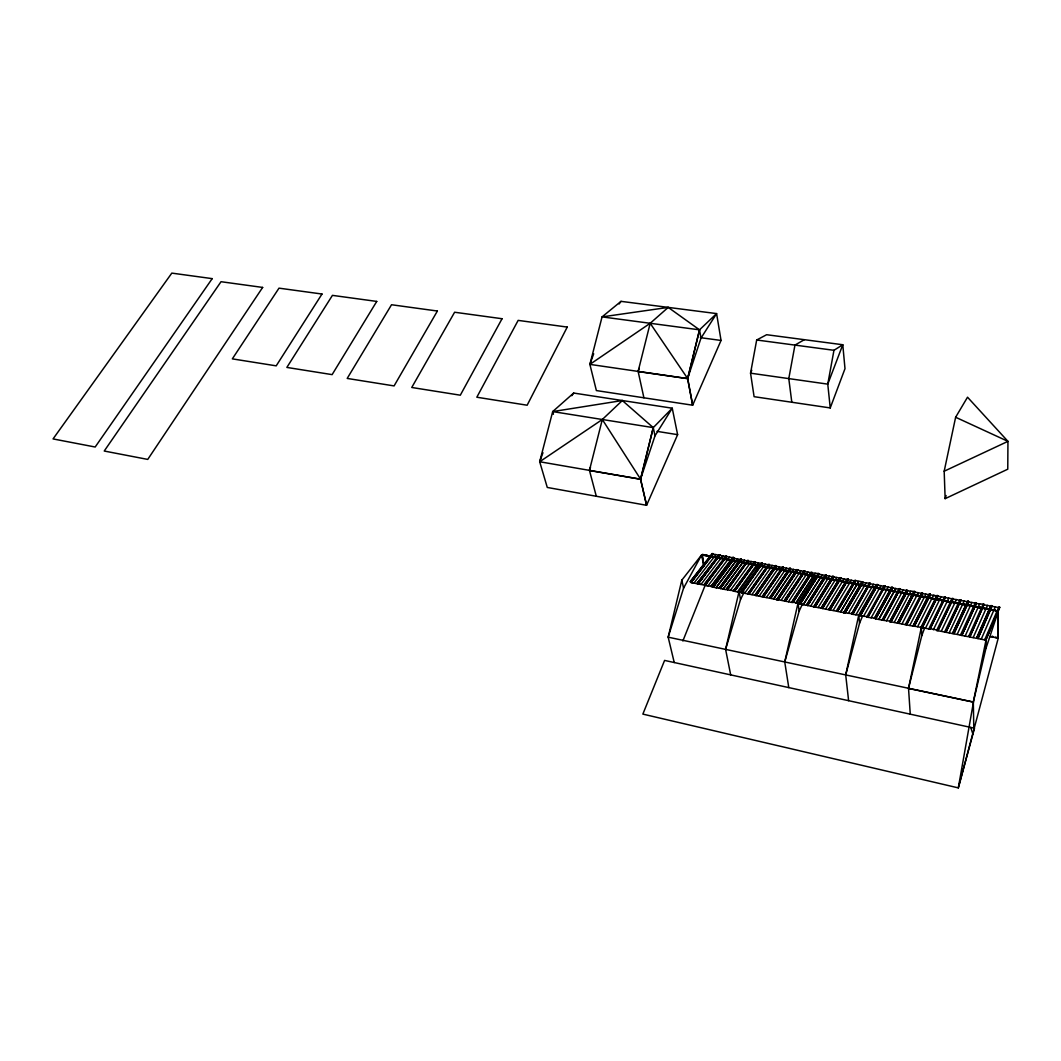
<?xml version="1.0" encoding="UTF-8"?>
<svg xmlns="http://www.w3.org/2000/svg" width="1061" height="1061" viewBox="0 0 1061 1061"><rect width="100%" height="100%" fill="white"/><g stroke="black" fill="none" stroke-linecap="round" stroke-linejoin="round"><path stroke-width="1.5" d="M908.654 688.47L973.467 702.09L958.308 787.885L974.515 728.231L664.584 660.419L642.86 714.106L958.308 787.885L998.242 638.138L997.778 610.964M990.125 636.547L998.242 638.138L998.255 611.308L701.6 554.969L681.812 580.155L668.165 637.17L674.239 662.528M727.329 589.836L748.27 560.46L727.435 589.956L734.835 590.805M811.002 572.661L791.625 602.369L811.161 572.197L811.89 572.33L792.62 602.104L800.418 603.576M976.266 602.82L961.73 635.406L960.457 635.154L975.377 602.635L976.2 602.807L961.73 635.34L976.359 603.377M973.799 728.071L973.322 702.064L986.133 639.571M910.258 714.172L908.521 688.284L921.346 627.422L935.391 599.372L934.821 598.537M915.683 595.088L913.362 594.531M751.785 370.223L750.551 373.18L827.766 384.135L842.779 344.745L833.959 350.302L827.766 384.135L830.246 407.928L754.092 396.681L750.551 373.18L756.679 339.997L766.639 334.719L842.779 344.745L844.994 368.671L830.246 407.928M836.333 579.797L834.45 580.075L836.479 579.956M712.13 553.484L690.088 581.839L712.859 553.55L691.016 582.436M697.011 583.603L719.703 554.823L697.196 583.139M811.798 583.736C811.386 582.184 816.811 575.128 815.498 576.415M704.146 584.571L725.817 556.03M944.184 471.217L955.629 417.252L967.526 397.199L1007.95 441.349L1007.764 469.201L945.139 498.657L944.184 471.217L1007.95 441.349L955.629 417.252M726.652 556.189L705.18 585.287L711.003 586.428L733.443 557.383L712.09 586.866M712.952 553.643L691.082 582.529L696.905 583.683L718.96 554.757M719.172 588.245L720.034 587.927M726.387 589.226L748.244 560.46L726.48 589.16L747.554 560.327M733.549 558.219L733.536 557.476M848.614 700.684L845.697 674.915L858.747 615.075L874.383 587.781M733.522 590.619L734.464 591.229L755.286 561.853L734.464 591.242M719.093 588.324L740.551 559.107M754.504 561.627L733.35 591.096L755.193 561.76L734.358 590.752M788.787 687.594L784.742 661.958L798.018 603.086L815.127 576.521M755.379 562.37L734.57 591.362L740.472 592.515L762.169 563.086M768.416 564.319L747.713 593.921L741.732 592.754L762.169 563.073M730.684 674.876L725.591 649.385L739.066 591.454L757.554 565.593L756.069 568.537M756.4 595.035L754.888 595.327L775.511 565.566L776.214 565.738M769.623 597.701L789.596 568.298L790.365 568.364L770.445 597.794L769.716 597.635M757.183 564.903L758.35 565.433M782.514 566.985L762.169 596.773L756.161 595.592L776.48 566.362L782.289 567.449M998.255 611.308L985.948 648.39L973.322 702.064L668.165 637.17L683.576 588.139L701.6 554.969L703.907 566.335M776.944 599.505L777.846 599.173M784.384 600.526L803.959 570.924M796.586 570.022L797.593 569.664L777.819 599.293M791.625 602.369L792.527 602.038M800.06 604.014L799.105 603.391L818.349 573.537L812.156 572.953L792.806 602.688L811.983 572.423L792.633 602.131M813.76 606.786L832.779 576.242L813.787 606.773L814.914 606.919L833.654 576.905L832.819 576.242M643.908 397.795L638.125 371.403L650.181 323.287L668.231 307.398L699.531 329.838L700.989 338.101L687.608 378.605L692.661 405.209L596.375 390.567L589.889 364.387L602.064 316.894L621.017 301.351L716.599 313.592L721.042 340.448L692.661 405.209L687.714 378.631L650.181 323.287L589.889 364.387L687.714 378.631L699.531 329.838L716.599 313.592L700.989 338.101M825.378 575.367L806.4 605.261L825.551 574.89L826.28 575.035L807.381 604.969L806.612 604.783M839.874 578.099L821.386 607.754L840.776 577.768L822.368 608.404L815.02 607.025L833.667 576.905M596.295 496.256L589.439 470.368L602.316 419.506L622.33 400.527L653.258 427.623L655.022 435.766L640.512 479.214L646.587 505.301L547.277 487.45L539.691 461.747L552.688 411.588L573.669 393.047L672.25 408.206L677.621 434.665L646.587 505.301L640.632 479.24L602.316 419.506L539.691 461.747L640.632 479.24L653.258 427.623L672.25 408.206L655.022 435.766M908.521 688.284L921.797 635.605L924.622 628.059M828.787 609.664L847.155 579.452M843.84 612.595L844.888 612.224M854.463 580.818L836.227 611.189L833.097 610.486M851.638 613.616L845.166 612.873L863.044 582.436L866.121 582.94L848.296 613.404M861.917 581.786L854.689 580.354M861.917 582.157L862.978 582.356L844.941 612.834L837.514 611.441L855.551 581.057L837.408 611.388L855.431 580.5M870.299 583.285L852.739 614.359L859.251 615.101M869.397 583.126L866.134 582.927M866.877 616.587L860.352 615.831L877.686 584.664M845.697 674.915L859.556 623.205L862.646 615.818M874.529 618.099L867.964 617.343M884.065 586.309L885.007 585.951M882.089 620.009L883.044 619.677L899.927 588.749L899.211 588.616L882.009 620.088L875.63 618.842L892.553 587.462M891.638 587.29L874.357 618.576L891.691 587.224L892.447 587.37L875.511 618.722M889.927 621.096L883.322 620.34L900.02 588.855M897.553 623.059L914.144 591.481L907.685 590.831L891.054 621.879L897.434 623.125L914.171 591.468L897.487 623.125M906.492 590.526L907.566 590.725M905.325 624.571L906.306 624.239M913.136 625.831L929.29 594.041L930.112 594.16L914.118 625.499L913.388 625.34M913.269 625.672L929.343 594.014M784.742 661.958L799.158 611.163L802.487 603.948M928.839 628.881L929.821 628.55M928.799 628.948L944.555 596.866L945.364 596.998L929.927 628.642L936.863 629.995M952.049 598.789L953.149 598.988M959.741 600.221L944.595 632.038M725.591 649.385L740.525 599.478L744.225 592.118M960.709 634.664L961.73 635.406L976.292 602.86M976.77 637.82L990.974 605.579L991.783 605.712L977.924 638.589L985.881 640.141L999.741 607.263L985.841 639.584L985.948 648.39M998.626 607.502L999.621 607.171L985.828 639.558M945.139 498.657L946.107 495.527M638.125 371.403L639.186 368.339M589.439 470.368L590.5 467.304M589.889 364.387L593.683 353.79M539.691 461.747L542.953 452.715M682.86 640.977L705.658 584.027M998.176 638.125L997.221 637.184L996.16 637.608M984.661 639.889L998.812 607.038M981.266 639.146L995.284 606.865L998.494 607.582M977.924 638.603L992.048 606.375L995.284 606.865M977.751 638.019L991.783 605.698L977.791 638.47M973.189 637.568L987.459 605.407L990.669 606.11L976.505 638.324L969.873 637.024L984.091 604.346L969.754 636.905M969.714 636.414L983.985 604.24L983.242 604.107M965.165 636.016L979.661 603.948L983.123 604.173L968.547 636.746L961.863 635.459L976.425 603.444L979.661 603.961M935.404 599.346L935.165 599.24M971.889 602.476L968.693 601.972L953.866 633.881L957.155 634.412L971.903 602.476L975.072 603.178M953.587 633.192L952.844 633.046L953.587 633.192L968.441 601.322L967.698 601.176L952.513 633.603L967.659 601.176M968.468 601.322L953.733 633.749L968.547 601.415M945.775 632.21L960.789 599.942L945.868 632.316L949.184 632.86L964.157 601.03L967.327 601.733M945.709 631.68L960.789 599.916L959.98 599.744M945.908 632.329L960.974 600.539L964.157 601.043M945.643 631.64L944.887 631.494L945.643 631.653L960.709 599.876M894.569 591.587L894.144 591.189M953.163 598.974L937.977 630.778L941.24 631.322L956.452 599.598L959.608 600.287M938.149 630.181L936.611 630.486L952.221 598.298M937.805 630.207L953.03 598.417L937.858 630.658L936.611 630.486M933.348 629.757L948.786 598.139L951.929 598.842M929.94 628.642L945.47 597.104L930.099 629.226M854.98 583.749L855.153 583.802M944.263 597.409L941.134 596.72L925.484 628.218L928.707 628.948M922.022 627.051L937.725 595.566L936.996 595.433L920.935 627.409L914.396 626.149M925.471 628.218L922.234 627.688L937.831 595.672L922.102 627.568M922.234 627.688L937.977 596.229L941.12 596.72M917.632 626.693L933.508 595.287L936.638 595.977L930.364 594.81L914.264 626.348L906.571 624.902L922.619 593.099M815.498 576.521L814.715 576.11M914.197 625.831L930.139 594.16M909.794 625.433L925.895 594.133L929.025 594.823M905.285 624.637L921.757 592.86L922.513 593.006L906.452 624.796L922.659 593.537M921.439 593.404L918.335 592.714L901.996 623.921L898.8 623.391L915.059 591.693M914.967 591.587L898.561 622.741L897.792 622.568M915.099 592.131L898.694 623.324L915.006 591.6L914.25 591.454M894.251 622.409L910.789 591.309M907.566 590.698L890.922 621.759L889.808 621.521L906.638 590.022L889.794 621.6M886.505 620.871L903.269 589.876L906.359 590.553M899.953 588.762L883.203 620.221M883.203 620.221L900.06 589.293M875.471 618.271L892.54 587.436M875.63 618.842L892.712 588.006L898.866 589.16M871.121 617.873L888.322 587.091L891.386 587.767M885.007 585.951L867.845 617.237L866.651 617.078L884.264 585.818M863.482 616.361L880.909 585.685L883.959 586.362M877.726 585.102L860.219 615.725L877.593 584.558L876.89 584.439L859.052 615.592M855.869 614.876L873.508 584.319L876.545 584.969M869.291 583.537L851.519 614.08L869.45 583.059L870.192 583.192L852.62 614.253M862.832 581.813L844.941 612.807L862.872 582.396M855.378 580.473L837.262 610.804L836.519 610.645M851.346 580.221L833.084 610.499L829.994 609.982L848.256 579.717L854.357 580.884M847.036 579.531L841.041 578.404L822.5 608.523L828.668 609.73L847.328 578.988L848.071 579.12L829.874 609.876L848.177 579.213M829.821 609.425L848.137 579.147M825.577 609.027L844.039 578.868M840.033 577.595L821.161 608.232L822.699 607.94M818.097 607.542L836.758 577.476L839.755 578.139M814.755 606.375L833.508 576.375L814.901 606.919M807.474 605.473L826.36 575.089L807.487 605.526L810.644 606.083L829.516 576.123L832.487 576.786M818.363 573.537L798.973 603.868L800.074 604.107L819.105 573.669L818.389 573.55M800.007 603.59L819.172 573.762L800.18 604.147L806.28 605.34M800.074 604.041L819.225 574.2L825.259 575.433M819.079 573.656L799.198 603.338M804.901 571.547L785.445 601.255L788.469 601.746L807.938 572.078L810.883 572.728M804.795 571.017L785.339 601.136L804.822 571.083M800.803 570.752L797.859 570.288L778.124 599.823L781.135 600.314L800.803 570.738L803.734 571.402M776.718 599.611L777.885 599.783L797.7 569.757L777.872 599.77L776.718 599.611L796.851 569.545L776.745 599.611L770.684 598.417L790.538 568.935L796.479 570.089M777.713 599.2L797.461 569.691M789.663 568.232L769.45 598.179L763.416 597.011L783.363 567.144L763.297 596.905L783.429 567.569L789.371 568.776M766.413 597.502L786.453 568.126M762.13 596.759L783.283 567.051L763.164 596.375L762.448 596.216M759.145 596.083L779.384 566.799M755.883 594.956L754.994 595.287L756.055 595.5L776.214 565.685M776.36 566.229L756.042 595.486L755.008 595.248L775.551 565.606M748.748 593.603L769.265 564.439L748.933 594.16L751.904 594.637L772.328 565.46L775.233 566.097M747.7 593.921L769.172 564.386L748.721 593.55L747.978 593.378M748.827 594.094L769.331 564.903L772.328 565.46M571.799 395.7L573.669 393.047M744.689 593.245L765.313 564.147L768.204 564.784M741.652 592.714L762.262 563.179L741.559 592.21L740.777 591.972L761.48 562.953M741.732 592.754L762.395 563.683L765.313 564.147M737.528 591.839L758.323 562.847L761.201 563.484M619.12 303.976L621.017 301.351M730.379 590.433L751.36 561.521L754.225 562.158M726.175 589.704L720.313 588.55L741.52 559.77L747.276 560.871M740.618 559.041L719.066 588.324L713.217 587.171L734.477 557.98L713.111 587.065M720.207 588.457L741.307 559.16L740.644 559.041M720.14 588.019L741.4 559.24M720.233 588.523L741.453 559.691M723.774 571.282L725.751 568.63M713.045 586.627L734.398 557.874L712.13 586.587L711.016 586.428L732.766 557.25M713.217 587.184L734.61 558.484L740.353 559.571M732.488 557.781L729.663 557.158L708.085 585.765L705.18 585.287M725.618 556.495L722.793 555.871L701.042 584.386L698.138 583.921L719.769 554.85L698.138 583.921L703.934 585.049L726.56 556.097L705.074 585.181L726.719 556.614L729.663 557.144M698.032 583.842L719.849 555.341M718.761 555.221L715.95 554.598L694.013 583.019L691.122 582.555L713.098 554.147M994.369 609.916L992.897 609.929M987.446 608.563L986.584 608.961M991.916 609.544L989.754 608.895M980.643 607.184L979.409 607.635M982.221 607.9L981.266 607.9M984.9 608.232L985.749 608.271M973.176 605.99C971.505 606.189 975.696 606.043 973.653 605.791M976.531 606.919L977.831 606.865M952.009 602.171L952.751 601.892M956.611 603.046L957.738 602.834M947.897 601.056L944.98 600.924M929.555 597.568L927.951 597.396M932.433 598.033L931.226 598.311M931.651 598.125L930.378 598.232M933.614 598.683L932.407 598.072M922.513 596.388L921.717 596.68M923.733 597.064L924.754 596.799M908.866 593.775L907.646 593.921M899.688 592.237L901.797 592.635M891.983 591.004L892.964 590.752M887.407 589.916L884.33 588.895M882.023 588.616L879.993 588.033M877.885 587.688L876.943 588.086L878.574 588.404M866.028 585.844L864.436 585.088M857.182 584.173L858.429 584.12M852.792 583.338L854.516 583.948M842.182 581.043L840.988 581.309M844.41 581.481L843.018 581.574M846.201 582.078L845.988 582.21M839.768 580.659L836.506 580.049M829.092 578.55L827.898 578.829M831.307 579.001L829.927 579.081M823.906 578.112L824.782 577.754M826.546 578.351L825.644 578.351M813.562 575.884L814.782 575.831M809.238 575.062L810.392 575.089M788.296 570.672L792.249 571.866M792.461 571.6L791.281 571.879M794.225 572.211L793.336 572.211M787.806 571.004L788.535 570.738M777.169 568.975L776.241 568.895M779.291 569.386L778.403 569.372M782.633 569.73L780.538 569.784M781.798 569.585L780.551 569.624M770.83 567.781L771.984 567.648M772.62 568.338L774.159 568.126M775.074 568.577L776.201 568.603M762.872 565.911L762.063 566.335M764.291 566.693L765.565 566.375M766.758 566.799L767.567 566.72M766.891 566.839L764.663 566.627M756.095 564.982L757.236 564.85M745.631 562.993L746.931 563.457M749.809 563.789L751.042 564.028M752.222 564.067L751.453 564.346M744.862 563.02L743.337 562.715L745.684 563.126M732.952 560.738L734.199 560.42M732.289 560.619L733.469 560.513M735.233 561.017L736.361 560.884M721.838 558.285L724.013 558.895M729.013 559.837L729.955 559.585M716.639 557.489L715.684 557.118M712.528 556.707L713.642 556.574M706.374 555.54L705.459 555.447M991.531 609.77L993.056 610.062M980.032 607.277L980.364 607.117M982.605 607.688L981.385 607.926M989.794 609.001L988.932 609.412M964.701 604.16L963.361 604.491M964.197 604.094L961.385 603.749M965.55 604.969L966.412 604.571L965.033 604.876M975.125 606.653L976.597 606.839L975.364 606.401M975.404 606.64L974.263 606.56L975.178 606.773M949.595 601.799L951.027 601.786M961.425 603.974L961.054 604.16M938.813 599.279L937.964 599.677M938.799 599.2L939.714 600.115L940.988 599.744M940.139 600.141L942.964 600.473M942.924 600.234L943.892 600.208M924.37 597.011L925.736 596.892L924.821 596.64M924.648 596.998L923.455 596.839M926.651 597.449L927.38 597.104M931.465 598.059L932.646 598.298M913.017 594.863L914.224 594.571M912.221 594.717L913.627 594.545M915.272 595.287L918.017 595.433L916.903 595.765M915.51 595.035L916.479 595.009M918.123 595.301L921.253 596.335M920.325 595.884L919.701 596.202M897.195 591.852L898.614 592.038M903.959 593.139L904.808 592.754M906.386 593.63L905.59 593.616L906.492 593.55M883.999 589.054L883.654 589.465M888.229 590.155L888.574 589.836M893.057 590.685C893.959 590.964 891.213 590.858 891.054 590.168M874.821 587.608L875.909 587.277M879.529 588.205L878.548 588.444M850.949 582.622L852.447 583.577L853.88 583.126M857.328 584.001L858.163 583.908M858.933 584.757L859.901 584.359M863.614 585.553L863.959 585.248M841.983 581.309L839.41 580.964M844.145 581.494L845.71 582.303M844.171 581.72L843.402 581.826M848.296 582.569L849.476 582.29M850.246 583.152L851.333 582.648M824.039 578.099L824.874 577.715M826.453 578.417L828.243 578.988M828.004 578.882L829.888 578.63M830.803 579.253L831.983 578.974M837.752 580.301L836.97 580.592M813.933 575.672L812.845 576.004M820.405 576.905L817.66 576.826M823.283 577.317L821.996 577.648M796.718 572.409L795.326 572.144L795.67 572.715M798.389 573.099L798.734 572.781M798.973 572.701L800.153 573.656L801.599 573.192M802.686 573.908L803.389 573.55M805.1 574.306L804.198 574.372L804.875 574.439M806.997 574.73L807.686 574.359M786.055 570.38L784.795 570.593L786.811 570.606M787.487 571.15L788.296 570.738M794.132 572.29L795.432 572.171M768.867 567.211L771.214 567.569M768.88 567.423L767.74 567.184M772.859 568.245L773.549 567.887M779.212 569.545L780.365 569.173L779.543 569.147M754.146 564.412L756.161 565.115L755.167 564.89M754.066 564.717L752.262 563.895L753.045 564.054M756.002 565.049L757.063 564.731M741.599 562.038L742.647 562.144M746.002 562.781L744.941 563.112M748.204 563.126L747.514 563.51M748.443 563.073L749.981 563.842M725.18 558.935L726.042 559.001M726.838 559.518L728.058 559.306L727.09 559.28M727.103 559.492L726.361 559.598M730.631 560.394L731.559 559.969L730.75 560.38M733.31 560.46L734.331 560.566M735.605 560.818L734.371 560.858M737.368 561.548L737.912 561.123M710.843 556.11L709.013 555.593M714.822 556.866L714.252 557.25M717.011 557.277L716.069 557.635M722.952 558.497L722.594 558.776M702.077 554.876L702.753 554.505M704.225 555.221L705.366 554.956M708.894 555.672L708.098 556.083M914.555 625.857L913.017 626.162M804.344 339.679L794.954 345.104L788.787 378.605L791.811 402.252M891.227 621.282L889.688 621.587L890.922 621.826L907.487 590.181L890.816 621.215L890.033 621.03M868.177 616.773L866.651 617.078L867.858 617.21L885.113 586.057M993.069 636.918L992.486 636.189L991.093 636.719M970.629 605.831L968.468 604.995M977.327 607.144L977.778 606.759M982.473 607.648L983.534 607.86M984.648 608.497L983.494 608.152M996.425 610.725L997.658 610.539M929.277 597.555L930.033 597.542M928.826 597.94L928.096 597.794M941.823 600.407L944.065 600.367M947.619 601.043L949.635 601.932M949.476 601.866L950.576 601.428M951.797 602.303L951.147 602.237M958.72 603.616L957.234 602.688M961.491 603.669L962.473 603.789M881.863 588.563L882.712 588.603M881.691 588.948L880.67 588.431M886.16 589.797L885.365 589.783M895.285 591.11L895.908 591.096M897.54 591.534L898.402 591.574M899.33 592.343L900.285 591.932M902.049 592.396L903.574 593.298M906.558 593.245L907.579 593.444M908.826 593.683L909.914 594.187M908.375 594.054L909.091 593.696M910.63 594.478L911.359 594.12L910.006 594.425M913.189 594.929L912.513 594.942M839.861 580.592L840.352 580.566M849.132 582.224L848.177 582.622M850.537 583.112L851.094 582.688M857.248 584.306L856.267 584.16M859.463 584.717L860.007 584.332M860.617 584.916L862.845 584.956M861.413 585.234L863.017 585.447M866.28 585.606L867.765 586.494M868.044 586.401L868.879 586.004M869.423 586.295L870.537 586.826M873.866 587.131L875.431 587.303M877.222 588.099L876.227 587.953M879.171 588.51L880.564 588.245M794.464 571.972L795.193 571.959M798.296 573.258L795.471 572.622M800.67 573.537L799.623 573.046M805.18 574.014L806.148 574.2M808.535 575.181L810.617 575.5M817.076 576.733L818.946 576.494M820.644 576.852L819.317 577.237M823.575 577.966L821.294 577.516M826.784 578.112L827.527 578.099M831.148 578.935L832.739 579.837M747.965 563.152L748.774 563.192M750.061 563.55L750.949 563.656M749.875 563.921L749.132 563.882M753.801 564.704L755.061 564.372M759.941 566.004L760.684 565.593L758.907 565.049M770.896 567.914L770.14 567.9M774.862 568.709L776.135 568.378M783.787 569.956L783.615 570.327M785.922 570.354L787.328 571.229M702.21 554.943L703.987 565.699M704.57 554.916L705.499 555.102M706.427 555.672L705.247 554.93M710.26 556.441L711.639 556.269M714.968 556.919L715.963 557.582M716.878 557.25L717.846 557.728M720.538 558.391L721.334 557.98M720.989 558.033L721.785 558.059M723.045 558.418L723.92 558.524M724.663 559.174L725.366 558.829L723.881 558.577M737.554 561.176L738.416 561.428M739.172 561.932L739.742 561.601L739.04 561.959M739.623 561.561L740.764 562.317M845.259 612.369L843.734 612.661M778.23 599.306L797.554 569.784M712.528 586.136L711.016 586.428M702.634 554.479L703.509 555.089M704.252 555.341L703.005 554.452M706.719 555.248L707.488 555.407M710.83 556.03L712.581 556.839L711.599 556.614M714.517 557.277L713.589 556.627M716.997 557.197L717.846 557.529M725.22 558.762L725.91 558.855M728.947 560.022L728.018 559.359M734.902 561.176L734 560.341M739.729 561.521L740.525 562.105M742.607 562.502L743.469 562.781M762.753 565.884L764.437 566.76M766.97 566.68L768.111 567.555M766.413 567.197L765.803 567.038M771.188 567.489L772.183 568.205M775.007 568.776L774.185 568.577L774.875 568.802M777.527 568.683L778.323 568.842L777.647 568.656M781.785 569.492L782.381 569.545M792.434 571.521L793.376 572.158M794.158 572.409L793.217 571.826M796.944 572.33L797.501 572.489M805.418 573.988L806.201 574.492M812.01 575.181L811.068 575.632L812.235 575.221M813.92 575.592L814.928 576.322M812.66 575.884L813.495 576.083M816.055 576.004L816.917 576.242M817.806 576.892L817.05 576.773M824.729 577.648L826.479 578.55M829.079 578.47L830.697 579.412M833.442 579.293L834.317 579.545M837.792 580.115L838.614 580.38M848.057 582.661L847.381 582.303M854.914 583.948L854.171 583.815M857.129 584.359L855.458 583.417M861.532 585.168L860.856 585.141M866.386 585.553L867.222 585.712M870.829 586.388L872.5 587.343M870.139 586.852L868.866 585.924M875.285 587.237L876.956 588.192M874.582 587.701L873.309 586.773M883.362 589.465L882.367 588.47L881.28 588.961M902.155 592.33L903.083 592.9M903.057 592.966L903.999 593.258M908.521 594.12L907.54 593.47M911.2 594.054L912.049 594.226M917.99 595.34L919.012 596.003M919.86 596.269L918.839 595.672M926.691 597.568L925.736 597.277M931.266 598.444L930.033 597.568M932.765 598.749L933.561 598.881M938.123 599.744L935.882 599.107L937.234 599.372M944.741 601.017L943.945 600.34M952.354 601.866L951.664 602.33M954.953 602.343L956.531 603.205L955.072 602.33M953.972 602.767L954.648 602.489L953.295 602.502M959.29 603.178L960.258 603.537M968.587 604.942L969.449 605.115M982.579 607.595L984.383 608.59M991.584 609.889L990.656 609.677M553.431 414.254L552.688 411.588L622.33 400.527M668.231 307.398L602.064 316.894L699.531 329.838L687.608 378.605L638.231 371.562M702.077 554.983L704.133 566.309M706.851 555.221L708.217 556.15M713.005 556.388L713.735 556.945M717.912 557.94L719.942 558.205L717.713 557.41M726.599 559.678L726.016 559.359M731.559 559.903L732.952 560.845M735.711 560.699L736.971 561.64L736.347 561.03M741.002 562.37L742.673 562.542M748.191 563.073L748.947 563.431M750.896 563.709L751.705 564.412M759.384 565.327L757.726 565.54M769.198 567.051L768.27 567.542M771.679 567.489L772.753 568.404M792.567 571.481L793.23 571.68M811.877 575.155L812.62 575.433M816.188 575.964L816.864 576.163M824.026 578.179L823.469 577.927M839.41 581.03L838.707 580.831M842.288 580.924L842.978 581.11M846.678 581.746L847.434 582.038M851.068 582.582L851.771 582.781M852.593 583.563L851.439 582.661M855.59 583.457L856.254 583.802M859.874 584.253L860.577 584.452M868.734 585.937L869.556 586.521M900.869 592.635L901.611 592.874M904.542 592.728L905.391 593.484M921.996 596.746L921.001 595.911M925.63 596.866L926.558 597.608M929.516 597.462L930.272 598.046M938.667 599.2L940.285 600.221M941.094 599.677L941.876 600.34M966.385 604.465L968.64 605.062L967.486 605.367M971.849 606.03L972.698 606.375M978.295 606.733L978.892 607.064M979.688 607.701L979.024 607.529M987.406 608.457L988.932 609.491M769.57 567.091L770.14 567.874M784.159 569.85L784.981 570.699M782.938 570.38L782.673 570.022M789.145 571.468L791.095 571.269M807.7 574.319L808.654 575.221M812.01 575.142L812.766 575.911M821.307 577.356L821.864 577.768M848.044 582.741L847.527 582.436M878.893 588.616L878.349 588.192M946.319 601.083L947.035 601.534M949.343 601.985L948.627 601.521M964.197 604.014L965.404 605.035M958.587 603.736L957.858 603.285M990.165 608.934L988.109 608.722M993.64 610.354L992.937 610.035M995.218 610.168L996 610.844M995.311 637.13L996.027 637.688M756.679 339.997L833.959 350.302M700.393 337.663L721.042 340.448M713.125 554.16L715.936 554.598M719.968 555.433L722.78 555.884M748.496 561.083L751.36 561.534M755.445 562.396L758.323 562.847M804.994 571.627L807.938 572.078M826.532 575.659L829.516 576.123M833.774 577.012L836.758 577.476M870.458 583.829L873.495 584.306M877.845 585.208L880.909 585.685M885.259 586.614L888.322 587.091M900.179 589.399L903.269 589.876M915.219 592.237L918.335 592.714M922.778 593.643L925.895 594.133M945.616 597.648L948.786 598.139M953.282 599.094L956.452 599.598M984.237 604.903L987.459 605.407M984.595 639.889L985.894 640.101M552.688 411.588L653.258 427.623L640.512 479.214L589.545 470.527M656.998 431.35L677.621 434.665M929.383 594.266L930.099 594.412M704.239 584.505L704.902 584.651M711.294 585.884L711.971 586.017M921.213 626.865L921.956 627.024M968.852 636.189L969.608 636.348M976.889 637.754L977.658 637.913M984.966 639.332L985.735 639.491M712.276 586.401L712.952 586.534M733.615 590.579L734.305 590.698M784.477 600.46L804.729 570.99L784.198 601.003L781.135 600.314M821.506 607.688L822.381 608.417L821.294 608.165M829.012 609.173L829.715 609.332M851.758 613.55L852.474 613.696M859.357 615.035L860.073 615.181M866.97 616.534L867.712 616.666M874.635 618.032L875.365 618.178M913.375 625.605L914.118 625.765M733.323 591.096L734.477 591.322M957.155 634.412L960.43 635.154M949.197 632.86L952.46 633.603M941.253 631.308L944.502 632.051M902.009 623.908L905.205 624.637M810.657 606.083L813.707 606.786M788.482 601.733L791.506 602.436M751.904 594.637L754.875 595.314M952.765 601.826L953.587 602.701M963.07 604.598L962.354 603.762M927.5 597.038L928.136 597.741M899.052 592.436L898.282 591.547M896.572 591.905L897.235 591.985L896.293 591.68M886.837 589.319L887.487 590.141M863.097 585.553L862.792 585.234M858.906 584.81L858.163 583.935M842.553 580.924L842.964 581.269M803.522 573.51L804.344 574.399M806.042 574.173L806.599 574.89M797.872 573.219L797.381 572.449M761.347 565.566L760.644 565.486L761.705 566.269M972.274 606.295L971.664 605.526M910.099 594.478L909.662 593.762M889.516 590.102L890.855 590.367L889.648 590.5M995.603 610.685L995.099 609.969M979.144 607.555L978.653 606.852M951.266 602.263L950.789 601.56M801.891 573.829L801.904 573.683M730.392 560.327L728.045 559.452M970.682 727.395L972.924 734.079M681.812 580.155L683.576 588.139M739.066 591.454L740.525 599.478M798.018 603.086L799.158 611.163M914.237 625.592L914.277 626.322M930.218 594.253L914.29 626.096L930.245 594.956M858.747 615.075L859.556 623.205M921.346 627.422L921.797 635.605M567.237 327.08L527.145 405.222L476.827 397.225L518.153 320.382L567.237 327.08M502.052 318.724L460.315 395.196L411.748 387.477L454.612 312.239L502.052 318.724M895.789 588.484L878.8 619.359L895.789 588.497M437.384 311.032L394.082 385.912L347.199 378.432L391.536 304.746L437.384 311.032M862.089 581.68L843.774 612.661L862.102 581.68M858.667 581.6L840.617 611.958L858.667 581.587M376.748 301.417L332.12 374.626L286.855 367.424L332.425 295.369L376.748 301.417M840.776 577.728L822.262 607.887L840.856 577.781M826.466 575.619L807.501 605.552L826.492 575.646M322 294.03L276.205 365.846L232.332 358.87L279.003 288.154L322 294.03M822.288 574.77L803.23 604.637L822.302 574.77M815.113 573.417L795.843 603.178L815.113 573.417M262.651 287.425L147.744 459.413L104.23 451.031L221.033 281.709L262.651 287.425M793.548 569.452L773.681 598.921L793.548 569.452M790.432 568.391L770.578 598.311L790.445 568.457M212.2 278.632L95.172 447.013L53.05 438.922L171.816 273.115L212.2 278.632M744.424 560.235L723.244 589.027L744.424 560.235M737.501 558.935L716.135 587.661L737.501 558.935M820.644 576.826L821.294 577.157L820.644 576.826M922.805 596.163L923.574 596.866L922.805 596.163M937.725 630.088L936.969 629.955L937.712 630.101M961.584 634.743L960.828 634.597L961.584 634.783"/></g></svg>
